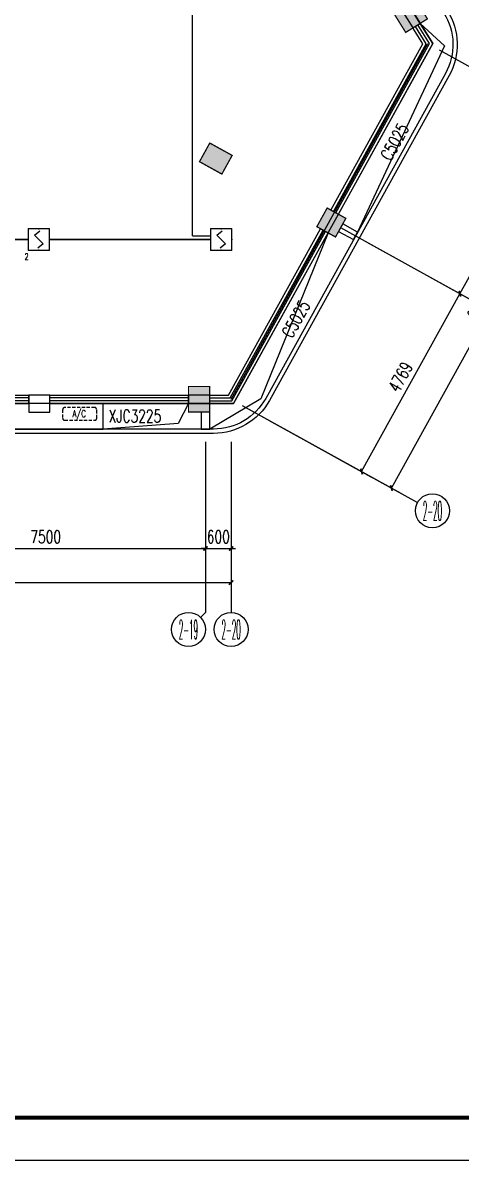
# Model space of a CAD drawing. Extents: x -9422388 to 15610651, y -1992469 to 953794.
# Drawn here: x -2812855 to -2802564, y -458212 to -431521 of the extents above; entities that cross this region are included whole.
import ezdxf
from ezdxf.enums import TextEntityAlignment as Align

# ---------------------------------------------------------------- set-up
doc = ezdxf.new("R2010")
doc.units = 0
doc.header["$LTSCALE"] = 1000
doc.linetypes.add('( Hidden )', pattern=[0.375, 0.25, -0.125])
doc.linetypes.add('DOTE', pattern=[2.42, 2, -0.2, 0.02, -0.2])
for name, color, linetype in [('A-FLOR-HVAC', 4, 'Continuous'), ('AXIS_TEXT', 7, 'Continuous'), ('C-KZ', 2, 'Continuous'), ('C-Z-HATCH', 253, 'Continuous'), ('EQUIP-消防', 3, 'Continuous'), ('PUB_TITLE', 4, 'Continuous'), ('WINDOW_TEXT', 7, 'Continuous'), ('WIRE-消防', 5, 'DOTE')]:
    doc.layers.add(name, color=color, linetype=linetype)
doc.styles.add('_TCH_AXIS', font='COMPLEX', dxfattribs={"bigfont": 'GBCBIG'})
doc.styles.add('_TCH_DIM', font='SIMPLEX', dxfattribs={"bigfont": 'GBCBIG'})
doc.styles.add('_TCH_DIM_T3', font='SIMPLEX', dxfattribs={"width": 0.705882, "bigfont": 'GBCBIG'})
doc.styles.add('_TCH_WINDOW', font='SIMPLEX', dxfattribs={"height": 3.5, "bigfont": 'GBCBIG'})
doc.styles.add('COMPLEX', font='COMPLEX')
doc.styles.get("Standard").update_dxf_attribs({"font": 'gbenor.shx', "bigfont": 'gbcbig.shx'})
doc.dimstyles.new('_TCH_ARCH&&100', dxfattribs={"dimtxt": 297.5, "dimasz": 100, "dimexe": 250, "dimexo": 300, "dimgap": 126.25, "dimtad": 1, "dimdec": 0, "dimzin": 0, "dimdsep": 46, "dimtxsty": '_TCH_DIM_T3', "dimblk": 'ARCHTICK', "dimcen": 0.09, "dimclrt": 7, "dimazin": 2, "dimtfac": 1, "dimtdec": 0, "dimtix": 1, "dimtmove": 2, "dimatfit": 3, "dimfxl": 0, "dimtolj": 1, "dimtzin": 0, "dimarcsym": 0})

# ---------------------------------------------------------------- blocks, each defined once
blk = doc.blocks.new('KTWJ1')
at = {"layer": 'A-FLOR-HVAC', "color": 0, "linetype": '( Hidden )', "ltscale": 0.3}
blk.add_lwpolyline([(152982, -14209, 0.414214), (153032, -14259), (153732, -14259, 0.414214), (153782, -14209), (153782, -14009, 0.414214), (153732, -13959), (153032, -13959, 0.414214), (152982, -14009)], format="xyb", close=True, dxfattribs=at)
at = {"layer": 'A-FLOR-HVAC', "color": 0, "style": '_TCH_WINDOW', "width": 0.705882}
blk.add_text('A/C', height=170, dxfattribs=at).set_placement((153214, -14188))
blk = doc.blocks.new('宿舍楼柱网1')
at = {"layer": 'C-Z-HATCH'}
h = blk.add_hatch(color=0, dxfattribs=at)
h.dxf.hatch_style = 1
h.paths.add_polyline_path([(659156, 146135), (659665, 146453), (659400, 146877), (658891, 146560)])
h = blk.add_hatch(color=0, dxfattribs=at)
h.dxf.hatch_style = 1
h.paths.add_polyline_path([(654841, 142811), (655083, 143249), (654558, 143539), (654316, 143102)])
h = blk.add_hatch(color=0, dxfattribs=at)
h.dxf.hatch_style = 1
h.paths.add_polyline_path([(657509, 141335), (657751, 141772), (657313, 142015), (657071, 141577)])
h = blk.add_hatch(color=0, dxfattribs=at)
h.dxf.hatch_style = 1
h.paths.add_polyline_path([(654058, 137826), (654558, 137826), (654558, 137226), (654058, 137226)])
at = {"layer": 'C-KZ', "color": 0, "const_width": 30}
for points in [[(659156, 146135), (659665, 146453), (659400, 146877), (658891, 146560), (659156, 146135)], [(654841, 142811), (655083, 143249), (654558, 143539), (654316, 143102), (654841, 142811)], [(657509, 141335), (657751, 141772), (657313, 142015), (657071, 141577), (657509, 141335)]]:
    blk.add_lwpolyline(points, dxfattribs=at)
blk.add_lwpolyline([(654058, 137826), (654558, 137826), (654558, 137226), (654058, 137226)], close=True, dxfattribs=at)
blk = doc.blocks.new('_ArchTick')
at = {"color": 0, "linetype": 'ByBlock', "const_width": 0.4}
blk.add_lwpolyline([(-0.5, -0.5), (0.5, 0.5)], dxfattribs=at)
blk = doc.blocks.new('*D2835')
at = {"color": 0, "lineweight": -2, "transparency": 16777216}
for p, q in [((1543921, -194365), (1546940, -196036)), ((1544412, -200087), (1546721, -195915)), ((1541612, -198538), (1544631, -200208))]:
    blk.add_line(p, q, dxfattribs=at)
at = {"layer": 'Defpoints', "color": 0, "transparency": 16777216}
for p in [(1543659, -194220), (1546721, -195915), (1541350, -198393)]:
    blk.add_point(p, dxfattribs=at)
at = {"color": 0, "lineweight": -2, "transparency": 16777216, "xscale": 100, "yscale": 100, "zscale": 100}
for p, rotation in [((1546721, -195915), 61.03914883823066), ((1544412, -200087), 241.0391488382307)]:
    blk.add_blockref('_ArchTick', p, dxfattribs=dict(at, rotation=rotation))
at = {"color": 7, "transparency": 16777216, "insert": (1545326, -197868), "char_height": 297.5, "attachment_point": 5, "rotation": 61.0391, "style": '_TCH_DIM_T3'}
blk.add_mtext('\\A1;4769', dxfattribs=at)
blk = doc.blocks.new('*D2836')
at = {"color": 0, "lineweight": -2, "transparency": 16777216}
for p, q in [((1546231, -190193), (1549249, -191863)), ((1546721, -195915), (1549031, -191742)), ((1543921, -194365), (1546940, -196036))]:
    blk.add_line(p, q, dxfattribs=at)
at = {"layer": 'Defpoints', "color": 0, "transparency": 16777216}
for p in [(1545968, -190047), (1549031, -191742), (1543659, -194220)]:
    blk.add_point(p, dxfattribs=at)
at = {"color": 0, "lineweight": -2, "transparency": 16777216, "xscale": 100, "yscale": 100, "zscale": 100}
for p, rotation in [((1549031, -191742), 61.03914883823244), ((1546721, -195915), 241.0391488382324)]:
    blk.add_blockref('_ArchTick', p, dxfattribs=dict(at, rotation=rotation))
at = {"color": 7, "transparency": 16777216, "insert": (1547635, -193695), "char_height": 297.5, "attachment_point": 5, "rotation": 61.0391, "style": '_TCH_DIM_T3'}
blk.add_mtext('\\A1;4769', dxfattribs=at)
blk = doc.blocks.new('*D2837')
at = {"color": 0, "lineweight": -2, "transparency": 16777216}
for p, q in [((1546231, -190193), (1549949, -192250)), ((1545112, -200475), (1549731, -192129)), ((1541612, -198538), (1545331, -200596))]:
    blk.add_line(p, q, dxfattribs=at)
at = {"layer": 'Defpoints', "color": 0, "transparency": 16777216}
for p in [(1545968, -190047), (1549731, -192129), (1541350, -198393)]:
    blk.add_point(p, dxfattribs=at)
at = {"color": 0, "lineweight": -2, "transparency": 16777216, "xscale": 100, "yscale": 100, "zscale": 100}
for p, rotation in [((1549731, -192129), 61.0391488381117), ((1545112, -200475), 241.0391488381117)]:
    blk.add_blockref('_ArchTick', p, dxfattribs=dict(at, rotation=rotation))
at = {"color": 7, "transparency": 16777216, "insert": (1547181, -196169), "char_height": 297.5, "attachment_point": 5, "rotation": 61.0391, "style": '_TCH_DIM_T3'}
blk.add_mtext('\\A1;9538', dxfattribs=at)
blk = doc.blocks.new('$TCHSYS$WIN2D')
at = {"color": 0}
for p, q in [((-0.5, 0.5), (0.5, 0.5)), ((-0.5, 0.5), (-0.5, -0.5)), ((0.5, 0.5), (0.5, -0.5)), ((0.5, 0.1667), (-0.5, 0.1667)), ((0.5, -0.1667), (-0.5, -0.1667)), ((-0.5, -0.5), (0.5, -0.5))]:
    blk.add_line(p, q, dxfattribs=at)
blk = doc.blocks.new('*D2838')
at = {"color": 0, "lineweight": -2, "transparency": 16777216}
for p, q in [((1474530, -199693), (1474530, -202943)), ((1541350, -199693), (1541350, -202943)), ((1474530, -202693), (1541350, -202693))]:
    blk.add_line(p, q, dxfattribs=at)
at = {"layer": 'Defpoints', "color": 0, "transparency": 16777216}
for p in [(1474530, -199393), (1541350, -199393), (1541350, -202693)]:
    blk.add_point(p, dxfattribs=at)
at = {"color": 0, "lineweight": -2, "transparency": 16777216, "xscale": 100, "yscale": 100, "zscale": 100, "rotation": 180}
blk.add_blockref('_ArchTick', (1474530, -202693), dxfattribs=at)
at = {"color": 0, "lineweight": -2, "transparency": 16777216, "xscale": 100, "yscale": 100, "zscale": 100}
blk.add_blockref('_ArchTick', (1541350, -202693), dxfattribs=at)
at = {"color": 7, "transparency": 16777216, "insert": (1507940, -202418), "char_height": 297.5, "attachment_point": 5, "style": '_TCH_DIM_T3'}
blk.add_mtext('\\A1;66820', dxfattribs=at)
blk = doc.blocks.new('*D2851')
at = {"color": 0, "lineweight": -2, "transparency": 16777216}
for p, q in [((1533250, -199693), (1533250, -202143)), ((1540750, -199693), (1540750, -202143)), ((1533250, -201893), (1540750, -201893))]:
    blk.add_line(p, q, dxfattribs=at)
at = {"layer": 'Defpoints', "color": 0, "transparency": 16777216}
for p in [(1533250, -199393), (1540750, -199393), (1540750, -201893)]:
    blk.add_point(p, dxfattribs=at)
at = {"color": 0, "lineweight": -2, "transparency": 16777216, "xscale": 100, "yscale": 100, "zscale": 100, "rotation": 180}
blk.add_blockref('_ArchTick', (1533250, -201893), dxfattribs=at)
at = {"color": 0, "lineweight": -2, "transparency": 16777216, "xscale": 100, "yscale": 100, "zscale": 100}
blk.add_blockref('_ArchTick', (1540750, -201893), dxfattribs=at)
at = {"color": 7, "transparency": 16777216, "insert": (1537000, -201618), "char_height": 297.5, "attachment_point": 5, "style": '_TCH_DIM_T3'}
blk.add_mtext('\\A1;7500', dxfattribs=at)
blk = doc.blocks.new('*D2852')
at = {"color": 0, "lineweight": -2, "transparency": 16777216}
for p, q in [((1540750, -199693), (1540750, -202143)), ((1541350, -199693), (1541350, -202143)), ((1540750, -201893), (1540650, -201893)), ((1540750, -201893), (1541350, -201893)), ((1541350, -201893), (1541450, -201893))]:
    blk.add_line(p, q, dxfattribs=at)
at = {"layer": 'Defpoints', "color": 0, "transparency": 16777216}
for p in [(1540750, -199393), (1541350, -199393), (1541350, -201893)]:
    blk.add_point(p, dxfattribs=at)
at = {"color": 0, "lineweight": -2, "transparency": 16777216, "xscale": 100, "yscale": 100, "zscale": 100}
blk.add_blockref('_ArchTick', (1540750, -201893), dxfattribs=at)
at = {"color": 0, "lineweight": -2, "transparency": 16777216, "xscale": 100, "yscale": 100, "zscale": 100, "rotation": 180}
blk.add_blockref('_ArchTick', (1541350, -201893), dxfattribs=at)
at = {"color": 7, "transparency": 16777216, "insert": (1541050, -201618), "char_height": 297.5, "attachment_point": 5, "style": '_TCH_DIM_T3'}
blk.add_mtext('\\A1;600', dxfattribs=at)
blk = doc.blocks.new('_AXISO')
at = {"color": 0}
blk.add_circle((0, 0), 0.5, dxfattribs=at)
at = {"layer": 'AXIS_TEXT', "color": 0, "style": 'COMPLEX', "width": 1.041667}
blk.add_attdef('A', text='', height=0.56, dxfattribs=at).set_placement((-0.25, -0.28), (0.25, -0.28), align=Align.FIT)
blk = doc.blocks.new('$Equip$00002649')
for p, q in [((-0.5, 0.5), (-0.5, -0.5)), ((0.5, 0.5), (-0.5, 0.5)), ((-0.2, 0.2), (0.05, 0.4)), ((0, 0), (-0.2, 0.2)), ((0, 0), (0.2, -0.2)), ((0.5, -0.5), (0.5, 0.5)), ((-0.5, -0.5), (0.5, -0.5)), ((0.2, -0.2), (-0.05, -0.4))]:
    blk.add_line(p, q)
at = {"const_width": 0.04}
blk.add_lwpolyline([(-0.5, 0.5), (0.5, 0.5), (0.5, -0.5), (-0.5, -0.5), (-0.5, 0.5), (0.5, 0.5)], dxfattribs=at)
for p in [(-0.5, 0), (0, 0.5), (0.5, 0), (0, -0.5)]:
    blk.add_point(p)
at = {"color": 7, "flags": 1}
for tag, height, p in [('A', 0.00002, (0, 0)), ('B', 0.4, (0.762, -0.208))]:
    blk.add_attdef(tag, text='', height=height, dxfattribs=at).set_placement(p, align=Align.MIDDLE_CENTER)
blk = doc.blocks.new('34214')
at = {"color": 8}
for p, q in [((1545787.8, -189571.1), (1545521.9, -189146.9)), ((1545352.4, -189253.1), (1545618.3, -189677.3)), ((1545618.3, -189677.3), (1545787.8, -189571.1)), ((1545852.2, -190050.5), (1545618.3, -189677.3)), ((1545929.5, -190048.4), (1545674.8, -189641.9)), ((1546006.9, -190046.3), (1545731.3, -189606.5)), ((1546084.3, -190044.2), (1545787.8, -189571.1)), ((1543692.6, -193952.8), (1545852.2, -190050.5)), ((1543750.9, -193985.1), (1545929.5, -190048.4)), ((1543809.2, -194017.3), (1546006.9, -190046.3)), ((1543867.6, -194049.6), (1546084.3, -190044.2)), ((1543692.6, -193952.8), (1543867.6, -194049.6)), ((1541290.9, -198292.6), (1543450.5, -194390.3)), ((1541330.2, -198359.2), (1543508.8, -194422.5)), ((1541369.5, -198425.9), (1543567.1, -194454.8)), ((1541408.8, -198492.6), (1543625.5, -194487.1)), ((1543450.5, -194390.3), (1543625.5, -194487.1)), ((1544537.7, -194706.2), (1548033.8, -196641)), ((1537099.8, -198292.6), (1536599.8, -198292.6)), ((1536599.8, -198292.6), (1536599.8, -198692.6)), ((1537099.8, -198692.6), (1537099.8, -198292.6)), ((1540849.8, -198292.6), (1540349.8, -198292.6)), ((1540349.8, -198292.6), (1540349.8, -198492.6)), ((1540849.8, -198292.6), (1541290.9, -198292.6)), ((1540849.8, -198492.6), (1540849.8, -198292.6)), ((1540349.8, -198492.6), (1540849.8, -198492.6)), ((1540849.8, -198359.2), (1541330.2, -198359.2)), ((1540849.8, -198425.9), (1541369.5, -198425.9)), ((1540849.8, -198492.6), (1541408.8, -198492.6)), ((1536599.8, -198692.6), (1537099.8, -198692.6)), ((1542228.5, -198878.9), (1545724.6, -200813.6)), ((1540749.8, -199392.6), (1540749.8, -203392.6)), ((1541349.8, -199392.6), (1541349.8, -203392.6)), ((1540632.7, -203509.7), (1540749.8, -203392.6))]:
    blk.add_line(p, q, dxfattribs=at)
for points in [[(1523919.7, -172945.8), (1523919.7, -172945.8, -0.4142136), (1524141, -171980.9), (1531089.1, -167626.1, -0.4142136), (1533156.7, -168100.5), (1546426.9, -189272.8, -0.2728148), (1546468.4, -190795.7), (1542249.6, -198418.9, -0.2728148), (1540937.2, -199192.6), (1517949.8, -199192.6)], [(1524004.4, -172892.7), (1524004.4, -172892.7, -0.4142136), (1524194.2, -172065.7), (1531142.2, -167710.8, -0.4142136), (1533072, -168153.6), (1546342.2, -189325.9, -0.2728148), (1546380.9, -190747.3), (1542162.1, -198370.5, -0.2728148), (1540937.2, -199092.6), (1517949.8, -199092.6)]]:
    blk.add_lwpolyline(points, format="xyb", dxfattribs=at)
for points in [[(1526049.8, -190892.6), (1534642.7, -190892.6), (1536051.3, -188347.3), (1535311.6, -187167.1), (1541751.2, -183130.9), (1546084.3, -190044.2), (1541408.8, -198492.6), (1526049.8, -198492.6)], [(1544223.1, -194646.4), (1544319.9, -194471.4), (1543969.9, -194277.7), (1543873.1, -194452.7)], [(1540649.8, -199092.6), (1540849.8, -199092.6), (1540849.8, -198692.6), (1540649.8, -198692.6)]]:
    blk.add_lwpolyline(points, close=True, dxfattribs=at)
for points in [[(1545787.8, -189571.2), (1546362.1, -190101.8), (1544319.9, -194471.4)], [(1541349.8, -198392.6), (1545968.2, -190047.3)], [(1543625.5, -194487.1), (1542047.6, -198379.3), (1540849.8, -199092.6)], [(1536599.8, -198492.6), (1535349.8, -198492.6), (1535349.8, -199092.6), (1538349.8, -199092.6), (1538349.8, -198492.6), (1537099.8, -198492.6)], [(1540349.8, -198492.6), (1540107.9, -198962.4), (1538349.8, -199092.6)]]:
    blk.add_lwpolyline(points, dxfattribs=at)
for name, p in [('宿舍楼柱网1', (886291.9, -335918.9)), ('KTWJ1', (1384415.1, -184626.5))]:
    blk.add_blockref(name, p, dxfattribs=at)
ref = blk.add_blockref('$TCHSYS$WIN2D', (1535049.8, -198392.6), dxfattribs=dict(at, xscale=3100, yscale=-200, zscale=200, rotation=359.9999999999921))
ref.add_attrib('A', 'C3125', (1534165, -198910.9), dxfattribs={"layer": 'WINDOW_TEXT', "color": 8, "height": 297.5, "style": '_TCH_WINDOW', "width": 0.705882})
ref = blk.add_blockref('$TCHSYS$WIN2D', (1538724.8, -198392.6), dxfattribs=dict(at, xscale=3250, yscale=-200, zscale=200, rotation=359.9999999999917))
ref.add_attrib('A', 'XJC3225', (1538477.9, -198933.7), dxfattribs={"layer": 'WINDOW_TEXT', "color": 8, "height": 297.5, "style": '_TCH_WINDOW', "width": 0.705882})
ref = blk.add_blockref('_AXISO', (1546074.5, -201007.3), dxfattribs=dict(at, xscale=800, yscale=800, zscale=800))
ref.add_attrib('A', '2-20', dxfattribs={"layer": 'AXIS_TEXT', "color": 8, "height": 452.55, "style": '_TCH_AXIS', "width": 0.2625}).set_placement((1545848.3, -201233.6), (1546300.8, -201233.6), align=Align.FIT)
ref = blk.add_blockref('_AXISO', (1540349.8, -203792.6), dxfattribs=dict(at, xscale=800, yscale=800, zscale=800))
ref.add_attrib('A', '2-19', dxfattribs={"layer": 'AXIS_TEXT', "color": 8, "height": 452.55, "style": '_TCH_AXIS', "width": 0.28}).set_placement((1540123.5, -204018.8), (1540576.1, -204018.8), align=Align.FIT)
ref = blk.add_blockref('_AXISO', (1541349.8, -203792.6), dxfattribs=dict(at, xscale=800, yscale=800, zscale=800))
ref.add_attrib('A', '2-20', dxfattribs={"layer": 'AXIS_TEXT', "color": 8, "height": 452.55, "style": '_TCH_AXIS', "width": 0.2625}).set_placement((1541123.5, -204018.8), (1541576.1, -204018.8), align=Align.FIT)
at = {"color": 8, "style": '_TCH_DIM', "width": 0.705882}
for p in [(1545097.3, -192820), (1542780.2, -196977.7)]:
    blk.add_text('C5025', height=297.5, rotation=60.87974, dxfattribs=at).set_placement(p)
blk.add_text('2', height=148.8, dxfattribs=at).set_placement((1536504.3, -195119.7))
at = {"color": 8}
for p1, p2, distance, picture, middle in [((1541349.8, -198392.6), (1545968.2, -190047.3), -4300, '*D2837', (1547180.7, -196168.9)), ((1543659, -194219.9), (1545968.2, -190047.3), -3500, '*D2836', (1547635.3, -193695.2)), ((1541349.8, -198392.6), (1543659, -194219.9), -3500, '*D2835', (1545326.1, -197867.8)), ((1474529.8, -199392.6), (1541349.8, -199392.6), -3300, '*D2838', (1507939.8, -202417.6)), ((1533249.8, -199392.6), (1540749.8, -199392.6), -2500, '*D2851', (1536999.8, -201617.6)), ((1540749.8, -199392.6), (1541349.8, -199392.6), -2500, '*D2852', (1541049.8, -201617.6))]:
    dim = blk.add_aligned_dim(p1=p1, p2=p2, distance=distance, dimstyle='_TCH_ARCH&&100', dxfattribs=at)
    dim.commit()
    dim.dimension.update_dxf_attribs({"geometry": picture, "text_midpoint": middle})

msp = doc.modelspace()

# ---------------------------------------------------------------- linework, layer by layer
at = {"layer": 'PUB_TITLE'}
msp.add_lwpolyline([(-2891974.25692, -458212.1496), (-2786874.25692, -458212.1496), (-2786874.25692, -398812.1496), (-2891974.25692, -398812.1496)], close=True, dxfattribs=at)
at = {"layer": 'PUB_TITLE', "const_width": 100}
msp.add_lwpolyline([(-2889474.25692, -457212.1496), (-2787874.25692, -457212.1496), (-2787874.25692, -399812.1496), (-2889474.25692, -399812.1496)], close=True, dxfattribs=at)
at = {"layer": 'WIRE-消防', "linetype": 'DOTE', "const_width": 35}
for points in [[(-2808876.33005, -436523.18302), (-2808876.33005, -430721.64242)], [(-2816501.60743, -436606.85211), (-2812725.69842, -436606.85211)], [(-2812225.69842, -436606.85211), (-2808449.78941, -436606.85211)], [(-2808876.33005, -436523.18302), (-2808449.78941, -436523.18302)]]:
    msp.add_lwpolyline(points, dxfattribs=at)

# ---------------------------------------------------------------- block references
msp.add_blockref('34214', (-4349315.28573, -241964.2785))
at = {"layer": 'EQUIP-消防', "xscale": 500, "yscale": 500, "zscale": 500}
for p in [(-2812475.69842, -436606.85211), (-2808199.78941, -436606.85211)]:
    msp.add_blockref('$Equip$00002649', p, dxfattribs=at)

doc.saveas('drawing.dxf')
